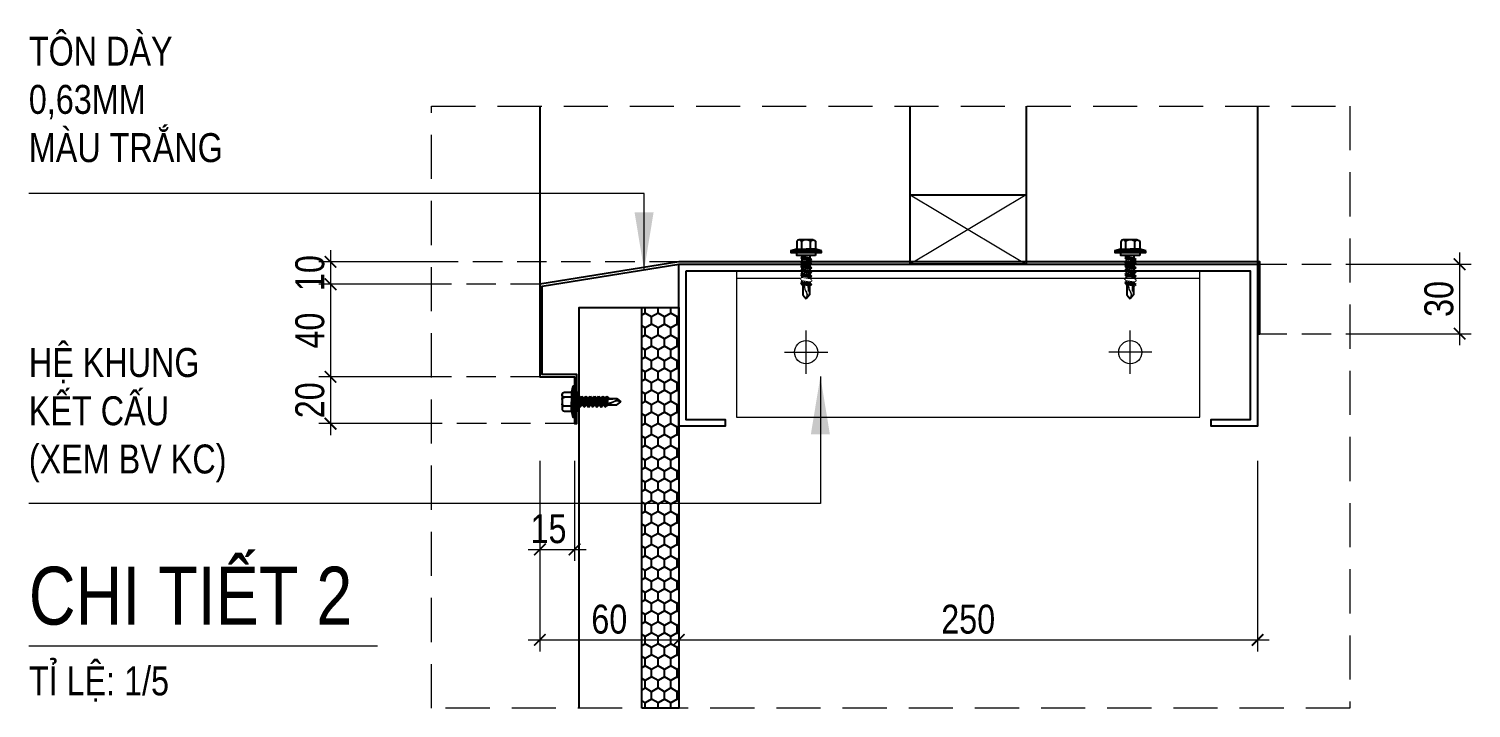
# Model space of a CAD drawing. Header units: millimetres. Extents: x -547695 to 905972, y -1055718 to 167349.
# Drawn here: x -526862 to -523747, y -1048454 to -1046987 of the extents above; entities that cross this region are included whole.
import ezdxf

# ---------------------------------------------------------------- set-up
doc = ezdxf.new("R2010")
doc.units = ezdxf.units.MM
doc.linetypes.add('HIDDEN', pattern=[9.525, 6.35, -3.175])
doc.layers.get('DEFPOINTS').update_dxf_attribs({"color": 1, "lineweight": 25})
for name, color, linetype in [('6b-Sheeting_02', 150, 'Continuous'), ('A-TOLE', 152, 'Continuous'), ('XR_MC C C$0$A-CONC', 2, 'Continuous'), ('XR_MC C C$0$A-PATT', 251, 'Continuous')]:
    doc.layers.add(name, color=color, linetype=linetype)
for name, color, linetype, lineweight in [('A-DIMS', 8, 'Continuous', 9), ('A-FINE', 255, 'Continuous', 25), ('A-HIDD', 45, 'HIDDEN', 9), ('A-LITE', 9, 'Continuous', 9), ('A-SYMBOLS', 10, 'Continuous', 13), ('A-TEXT', 255, 'Continuous', 25)]:
    doc.layers.add(name, color=color, linetype=linetype, lineweight=lineweight)
doc.styles.add('VTK_Arial', font='arial.ttf', dxfattribs={"width": 0.8})
doc.dimstyles.new('A-2.5-DIM25', dxfattribs={"dimscale": 25, "dimtxt": 2.5, "dimasz": 1, "dimexe": 1, "dimexo": 0, "dimgap": 0.5, "dimtad": 1, "dimdec": 0, "dimzin": 12, "dimdsep": 46, "dimtxsty": 'VTK_Arial', "dimblk": 'ARCHTICK', "dimcen": 0, "dimdle": 1, "dimclrd": 256, "dimclre": 256, "dimclrt": 7, "dimadec": 1, "dimazin": 3, "dimtfac": 1, "dimtdec": 0, "dimtmove": 0, "dimatfit": 2, "dimfxl": 20, "dimtolj": 1, "dimtzin": 0, "dimlwd": -1, "dimlwe": -1, "dimarcsym": 0})

# ---------------------------------------------------------------- blocks, each defined once
blk = doc.blocks.new('XR_MC C C$0$12-14x20 HWFS')
for p, q in [((-21.34, 4.07), (-20.74, 6.65)), ((-25.4, -3.01), (-25.4, 3)), ((-21.34, 1.92), (-24.4, 1.92)), ((-18.09, 1.68), (-18.67, 1.68)), ((-18.09, 1.68), (-17.72, 2.35)), ((-17.57, -1.69), (-18.09, 1.68)), ((-16.99, -2.36), (-17.72, 2.35)), ((-17.72, 2.35), (-17.07, 1.68)), ((-16.55, -1.67), (-17.07, 1.68)), ((-16.2, 1.68), (-17.07, 1.68)), ((-16.2, 1.68), (-15.83, 2.35)), ((-15.68, -1.69), (-16.2, 1.68)), ((-15.1, -2.38), (-15.83, 2.35)), ((-15.83, 2.35), (-15.18, 1.68)), ((-14.66, -1.69), (-15.18, 1.68)), ((-14.39, 1.68), (-15.18, 1.68)), ((-14.39, 1.68), (-14.03, 2.35)), ((-13.87, -1.69), (-14.39, 1.68)), ((-13.29, -2.38), (-14.03, 2.35)), ((-14.03, 2.35), (-13.37, 1.68)), ((-12.85, -1.69), (-13.37, 1.68)), ((-12.59, 1.68), (-13.37, 1.68)), ((-12.59, 1.68), (-12.22, 2.35)), ((-12.07, -1.69), (-12.59, 1.68)), ((-11.49, -2.38), (-12.22, 2.35)), ((-12.22, 2.35), (-11.57, 1.68)), ((-10.78, 1.68), (-11.57, 1.68)), ((-11.04, -1.69), (-11.57, 1.68)), ((-10.78, 1.68), (-10.42, 2.35)), ((-10.26, -1.69), (-10.78, 1.68)), ((-9.68, -2.38), (-10.42, 2.35)), ((-10.42, 2.35), (-9.76, 1.68)), ((-8.98, 1.68), (-9.76, 1.68)), ((-9.24, -1.69), (-9.76, 1.68)), ((-7.88, -2.38), (-8.61, 2.35)), ((-7.17, 1.68), (-7.96, 1.68)), ((-7.17, 1.68), (-6.81, 2.35)), ((-6.65, -1.69), (-7.17, 1.68)), ((-6.07, -2.38), (-6.81, 2.35)), ((-6.81, 2.35), (-6.15, 1.68)), ((-5.63, -1.69), (-6.15, 1.68)), ((-5.33, 1.41), (-1.72, 1.41)), ((-1.72, 1.41), (0, 0)), ((-1.72, -1.41), (0, 0)), ((-21.34, -1.93), (-24.4, -1.93)), ((-20.74, -6.66), (-21.34, -4.08)), ((-17.57, -1.69), (-18.67, -1.69)), ((-17.57, -1.69), (-16.99, -2.36)), ((-16.99, -2.36), (-16.55, -1.67)), ((-15.68, -1.69), (-16.56, -1.69)), ((-15.68, -1.69), (-15.1, -2.38)), ((-15.1, -2.38), (-14.66, -1.69)), ((-13.87, -1.69), (-14.66, -1.69)), ((-13.87, -1.69), (-13.29, -2.38)), ((-13.29, -2.38), (-12.85, -1.69)), ((-12.07, -1.69), (-12.85, -1.69)), ((-12.07, -1.69), (-11.49, -2.38)), ((-11.49, -2.38), (-11.04, -1.69)), ((-10.26, -1.69), (-11.04, -1.69)), ((-10.26, -1.69), (-9.68, -2.38)), ((-9.68, -2.38), (-9.24, -1.69)), ((-8.46, -1.69), (-9.24, -1.69)), ((-6.65, -1.69), (-7.43, -1.69)), ((-6.65, -1.69), (-6.07, -2.38)), ((-6.07, -2.38), (-5.63, -1.69)), ((-5.07, -1.43), (-1.72, -1.43))]:
    blk.add_line(p, q)
for points in [[(-20.74, -6.66), (-20.74, 6.65), (-20.01, 6.65), (-20.01, -6.66)], [(-18.67, -4.09), (-18.67, 4.07), (-20.01, 4.07), (-20.01, -4.09)]]:
    blk.add_lwpolyline(points, close=True)
for points in [[(-21.34, 1.92), (-24.4, 1.92, -0.414214), (-25.4, 2.92), (-25.4, 3.07, -0.414214), (-24.4, 4.07), (-21.34, 4.07), (-21.34, 0)], [(-21.34, -1.93), (-24.4, -1.93, 0.414214), (-25.4, -2.93), (-25.4, -3.08, 0.414214), (-24.4, -4.08), (-21.34, -4.08), (-21.34, 0)]]:
    blk.add_lwpolyline(points, format="xyb")
at = {"ltscale": 100}
blk.add_lwpolyline([(-8.61, 2.35), (-8.98, 1.68), (-8.46, -1.69), (-7.88, -2.38), (-7.43, -1.69), (-7.96, 1.68)], close=True, dxfattribs=at)
for centre, radius, start, end in [((-24.4, 0.92), 1, 90, 180), ((-5.3, 2.88), 1.47, 234.69431, 269.00058), ((-24.4, -0.93), 1, 180, 270), ((-5.06, -2.17), 0.739, 89.30214, 139.91588)]:
    blk.add_arc(centre, radius, start, end)
at = {"lineweight": 20}
for points in [[(-6.01, 0.73), (-5.36, 0.75), (-4.22, 0.73), (-3.68, 0.41)], [(-3.73, 0.25), (-4.24, 0.57), (-5.34, 0.59), (-5.98, 0.57)], [(-2.45, -0.38), (-2.86, -0.23), (-3.32, 0), (-3.73, 0.25)], [(-3.68, 0.41), (-3.27, 0.16), (-2.82, -0.08), (-2.41, -0.22)], [(0, 0), (-1.78, -0.72), (-2.09, -0.51), (-2.45, -0.38)], [(-2.41, -0.22), (-2.08, -0.34), (-1.79, -0.48), (0, 0)], [(-1.79, -0.45), (-1.59, -0.43), (0, 0), (0, 0)], [(-3.31, -1.04), (-3.5, -1), (-4.96, -0.93), (-5.75, -0.9)], [(-3.04, -1.42), (-3.04, -1.42), (-3.04, -1.09), (-3.31, -1.04)], [(-2.45, -0.29), (-2.45, -0.29), (-1.98, -0.47), (-1.79, -0.45)]]:
    blk.add_open_spline(points, degree=3, dxfattribs=at)
blk.add_wipeout([(-7.96, 1.68), (-7.43, -1.69), (-7.88, -2.38), (-8.46, -1.69), (-8.98, 1.68), (-8.61, 2.35)])
blk = doc.blocks.new('12-14x20 HWFS')
at = {"layer": 'A-FINE'}
for p, q in [((-21.34, 4.07), (-20.74, 6.65)), ((-25.4, -3.01), (-25.4, 3)), ((-21.34, 1.92), (-24.4, 1.92)), ((-18.09, 1.68), (-18.67, 1.68)), ((-18.09, 1.68), (-17.72, 2.35)), ((-17.57, -1.69), (-18.09, 1.68)), ((-16.99, -2.36), (-17.72, 2.35)), ((-17.72, 2.35), (-17.07, 1.68)), ((-16.55, -1.67), (-17.07, 1.68)), ((-16.2, 1.68), (-17.07, 1.68)), ((-16.2, 1.68), (-15.83, 2.35)), ((-15.68, -1.69), (-16.2, 1.68)), ((-15.1, -2.38), (-15.83, 2.35)), ((-15.83, 2.35), (-15.18, 1.68)), ((-14.66, -1.69), (-15.18, 1.68)), ((-14.39, 1.68), (-15.18, 1.68)), ((-14.39, 1.68), (-14.03, 2.35)), ((-13.87, -1.69), (-14.39, 1.68)), ((-13.29, -2.38), (-14.03, 2.35)), ((-14.03, 2.35), (-13.37, 1.68)), ((-12.85, -1.69), (-13.37, 1.68)), ((-12.59, 1.68), (-13.37, 1.68)), ((-12.59, 1.68), (-12.22, 2.35)), ((-12.07, -1.69), (-12.59, 1.68)), ((-11.49, -2.38), (-12.22, 2.35)), ((-12.22, 2.35), (-11.57, 1.68)), ((-10.78, 1.68), (-11.57, 1.68)), ((-11.04, -1.69), (-11.57, 1.68)), ((-10.78, 1.68), (-10.42, 2.35)), ((-10.26, -1.69), (-10.78, 1.68)), ((-9.68, -2.38), (-10.42, 2.35)), ((-10.42, 2.35), (-9.76, 1.68)), ((-8.98, 1.68), (-9.76, 1.68)), ((-9.24, -1.69), (-9.76, 1.68)), ((-8.98, 1.68), (-8.61, 2.35)), ((-8.46, -1.69), (-8.98, 1.68)), ((-7.88, -2.38), (-8.61, 2.35)), ((-8.61, 2.35), (-7.96, 1.68)), ((-7.17, 1.68), (-7.96, 1.68)), ((-7.43, -1.69), (-7.96, 1.68)), ((-7.17, 1.68), (-6.81, 2.35)), ((-6.65, -1.69), (-7.17, 1.68)), ((-6.07, -2.38), (-6.81, 2.35)), ((-6.81, 2.35), (-6.15, 1.68)), ((-5.63, -1.69), (-6.15, 1.68)), ((-5.33, 1.41), (-1.72, 1.41)), ((-1.72, 1.41), (0, 0)), ((-1.72, -1.41), (0, 0)), ((-21.34, -1.93), (-24.4, -1.93)), ((-20.74, -6.66), (-21.34, -4.08)), ((-17.57, -1.69), (-18.67, -1.69)), ((-17.57, -1.69), (-16.99, -2.36)), ((-16.99, -2.36), (-16.55, -1.67)), ((-15.68, -1.69), (-16.56, -1.69)), ((-15.68, -1.69), (-15.1, -2.38)), ((-15.1, -2.38), (-14.66, -1.69)), ((-13.87, -1.69), (-14.66, -1.69)), ((-13.87, -1.69), (-13.29, -2.38)), ((-13.29, -2.38), (-12.85, -1.69)), ((-12.07, -1.69), (-12.85, -1.69)), ((-12.07, -1.69), (-11.49, -2.38)), ((-11.49, -2.38), (-11.04, -1.69)), ((-10.26, -1.69), (-11.04, -1.69)), ((-10.26, -1.69), (-9.68, -2.38)), ((-9.68, -2.38), (-9.24, -1.69)), ((-8.46, -1.69), (-9.24, -1.69)), ((-8.46, -1.69), (-7.88, -2.38)), ((-7.88, -2.38), (-7.43, -1.69)), ((-6.65, -1.69), (-7.43, -1.69)), ((-6.65, -1.69), (-6.07, -2.38)), ((-6.07, -2.38), (-5.63, -1.69)), ((-5.07, -1.43), (-1.72, -1.43))]:
    blk.add_line(p, q, dxfattribs=at)
for points in [[(-20.74, -6.66), (-20.74, 6.65), (-20.01, 6.65), (-20.01, -6.66)], [(-18.67, -4.09), (-18.67, 4.07), (-20.01, 4.07), (-20.01, -4.09)]]:
    blk.add_lwpolyline(points, close=True, dxfattribs=at)
for points in [[(-21.34, 1.92), (-24.4, 1.92, -0.414214), (-25.4, 2.92), (-25.4, 3.07, -0.414214), (-24.4, 4.07), (-21.34, 4.07), (-21.34, 0)], [(-21.34, -1.93), (-24.4, -1.93, 0.414214), (-25.4, -2.93), (-25.4, -3.08, 0.414214), (-24.4, -4.08), (-21.34, -4.08), (-21.34, 0)]]:
    blk.add_lwpolyline(points, format="xyb", dxfattribs=at)
for centre, radius, start, end in [((-24.4, 0.92), 1, 90, 180), ((-5.3, 2.88), 1.47, 234.69431, 269.00058), ((-24.4, -0.93), 1, 180, 270), ((-5.06, -2.17), 0.739, 89.30214, 139.91588)]:
    blk.add_arc(centre, radius, start, end, dxfattribs=at)
at = {"layer": 'A-FINE', "lineweight": 20}
for points in [[(-6.01, 0.73), (-5.36, 0.75), (-4.22, 0.73), (-3.68, 0.41)], [(-3.73, 0.25), (-4.24, 0.57), (-5.34, 0.59), (-5.98, 0.57)], [(-2.45, -0.38), (-2.86, -0.23), (-3.32, 0), (-3.73, 0.25)], [(-3.68, 0.41), (-3.27, 0.16), (-2.82, -0.08), (-2.41, -0.22)], [(0, 0), (-1.78, -0.72), (-2.09, -0.51), (-2.45, -0.38)], [(-2.41, -0.22), (-2.08, -0.34), (-1.79, -0.48), (0, 0)], [(-1.79, -0.45), (-1.59, -0.43), (0, 0), (0, 0)], [(-3.31, -1.04), (-3.5, -1), (-4.96, -0.93), (-5.75, -0.9)], [(-3.04, -1.42), (-3.04, -1.42), (-3.04, -1.09), (-3.31, -1.04)], [(-2.45, -0.29), (-2.45, -0.29), (-1.98, -0.47), (-1.79, -0.45)]]:
    blk.add_open_spline(points, degree=3, dxfattribs=at)
blk = doc.blocks.new('_ARCHTICK')
at = {"color": 0, "linetype": 'ByBlock', "const_width": 0.15}
blk.add_lwpolyline([(-0.5, -0.5), (0.5, 0.5)], dxfattribs=at)
blk = doc.blocks.new('*D793')
at = {"layer": 'A-DIMS', "transparency": 16777216}
for p, q in [((-526210.1, -1047513.9), (-526210.1, -1047763.9)), ((-525992.2, -1047538.9), (-526235.1, -1047538.9)), ((-525992.2, -1047738.9), (-526235.1, -1047738.9))]:
    blk.add_line(p, q, dxfattribs=at)
at = {"layer": 'DEFPOINTS', "color": 0, "transparency": 16777216}
for p in [(-525992.2, -1047538.9), (-526210.1, -1047738.9), (-525992.2, -1047738.9)]:
    blk.add_point(p, dxfattribs=at)
at = {"layer": 'A-DIMS', "transparency": 16777216, "xscale": 25, "yscale": 25, "zscale": 25}
for p, rotation in [((-526210.1, -1047538.9), 90), ((-526210.1, -1047738.9), 270)]:
    blk.add_blockref('_ARCHTICK', p, dxfattribs=dict(at, rotation=rotation))
at = {"layer": 'A-DIMS', "color": 7, "transparency": 16777216, "insert": (-526254.5, -1047638.9), "char_height": 62.5, "attachment_point": 5, "rotation": 90, "style": 'VTK_Arial'}
blk.add_mtext('\\A1;40', dxfattribs=at)
blk = doc.blocks.new('*D794')
at = {"layer": 'A-DIMS', "transparency": 16777216}
for p, q in [((-526210.1, -1047713.9), (-526210.1, -1047864.9)), ((-525992.2, -1047738.9), (-526235.1, -1047738.9)), ((-525992.2, -1047839.9), (-526235.1, -1047839.9))]:
    blk.add_line(p, q, dxfattribs=at)
at = {"layer": 'DEFPOINTS', "color": 0, "transparency": 16777216}
for p in [(-525992.2, -1047738.9), (-526210.1, -1047839.9), (-525992.2, -1047839.9)]:
    blk.add_point(p, dxfattribs=at)
at = {"layer": 'A-DIMS', "transparency": 16777216, "xscale": 25, "yscale": 25, "zscale": 25}
for p, rotation in [((-526210.1, -1047738.9), 90), ((-526210.1, -1047839.9), 270)]:
    blk.add_blockref('_ARCHTICK', p, dxfattribs=dict(at, rotation=rotation))
at = {"layer": 'A-DIMS', "color": 7, "transparency": 16777216, "insert": (-526254.5, -1047789.4), "char_height": 62.5, "attachment_point": 5, "rotation": 90, "style": 'VTK_Arial'}
blk.add_mtext('\\A1;20', dxfattribs=at)
blk = doc.blocks.new('*D797')
at = {"layer": 'A-DIMS', "transparency": 16777216}
for p, q in [((-525758, -1047920.2), (-525758, -1048136.5)), ((-525683, -1047920.2), (-525683, -1048136.5)), ((-525783, -1048111.5), (-525658, -1048111.5))]:
    blk.add_line(p, q, dxfattribs=at)
at = {"layer": 'DEFPOINTS', "color": 0, "transparency": 16777216}
for p in [(-525758, -1047920.2), (-525683, -1047920.2), (-525683, -1048111.5)]:
    blk.add_point(p, dxfattribs=at)
at = {"layer": 'A-DIMS', "transparency": 16777216, "xscale": 25, "yscale": 25, "zscale": 25, "rotation": 180}
blk.add_blockref('_ARCHTICK', (-525758, -1048111.5), dxfattribs=at)
at = {"layer": 'A-DIMS', "transparency": 16777216, "xscale": 25, "yscale": 25, "zscale": 25}
blk.add_blockref('_ARCHTICK', (-525683, -1048111.5), dxfattribs=at)
at = {"layer": 'A-DIMS', "color": 7, "transparency": 16777216, "insert": (-525739.3, -1048067.1), "char_height": 62.5, "attachment_point": 5, "style": 'VTK_Arial'}
blk.add_mtext('\\A1;15', dxfattribs=at)
blk = doc.blocks.new('*D798')
at = {"layer": 'A-DIMS', "transparency": 16777216}
for p, q in [((-525758, -1047920.2), (-525758, -1048331.9)), ((-525458, -1047920.2), (-525458, -1048331.9)), ((-525783, -1048306.9), (-525433, -1048306.9))]:
    blk.add_line(p, q, dxfattribs=at)
at = {"layer": 'DEFPOINTS', "color": 0, "transparency": 16777216}
for p in [(-525758, -1047920.2), (-525458, -1047920.2), (-525458, -1048306.9)]:
    blk.add_point(p, dxfattribs=at)
at = {"layer": 'A-DIMS', "transparency": 16777216, "xscale": 25, "yscale": 25, "zscale": 25, "rotation": 180}
blk.add_blockref('_ARCHTICK', (-525758, -1048306.9), dxfattribs=at)
at = {"layer": 'A-DIMS', "transparency": 16777216, "xscale": 25, "yscale": 25, "zscale": 25}
blk.add_blockref('_ARCHTICK', (-525458, -1048306.9), dxfattribs=at)
at = {"layer": 'A-DIMS', "color": 7, "transparency": 16777216, "insert": (-525608, -1048262.5), "char_height": 62.5, "attachment_point": 5, "style": 'VTK_Arial'}
blk.add_mtext('\\A1;60', dxfattribs=at)
blk = doc.blocks.new('*D799')
at = {"layer": 'A-DIMS', "transparency": 16777216}
for p, q in [((-525458, -1047920.2), (-525458, -1048331.9)), ((-524208, -1047920.2), (-524208, -1048331.9)), ((-525483, -1048306.9), (-524183, -1048306.9))]:
    blk.add_line(p, q, dxfattribs=at)
at = {"layer": 'DEFPOINTS', "color": 0, "transparency": 16777216}
for p in [(-525458, -1047920.2), (-524208, -1047920.2), (-524208, -1048306.9)]:
    blk.add_point(p, dxfattribs=at)
at = {"layer": 'A-DIMS', "transparency": 16777216, "xscale": 25, "yscale": 25, "zscale": 25, "rotation": 180}
blk.add_blockref('_ARCHTICK', (-525458, -1048306.9), dxfattribs=at)
at = {"layer": 'A-DIMS', "transparency": 16777216, "xscale": 25, "yscale": 25, "zscale": 25}
blk.add_blockref('_ARCHTICK', (-524208, -1048306.9), dxfattribs=at)
at = {"layer": 'A-DIMS', "color": 7, "transparency": 16777216, "insert": (-524833, -1048262.5), "char_height": 62.5, "attachment_point": 5, "style": 'VTK_Arial'}
blk.add_mtext('\\A1;250', dxfattribs=at)
blk = doc.blocks.new('*D801')
at = {"layer": 'A-DIMS', "transparency": 16777216}
for p, q in [((-524008.8, -1047495.6), (-523746.8, -1047495.6)), ((-523771.8, -1047470.6), (-523771.8, -1047670.6)), ((-524008.8, -1047645.6), (-523746.8, -1047645.6))]:
    blk.add_line(p, q, dxfattribs=at)
at = {"layer": 'DEFPOINTS', "color": 0, "transparency": 16777216}
for p in [(-524008.8, -1047495.6), (-524008.8, -1047645.6), (-523771.8, -1047645.6)]:
    blk.add_point(p, dxfattribs=at)
at = {"layer": 'A-DIMS', "transparency": 16777216, "xscale": 25, "yscale": 25, "zscale": 25}
for p, rotation in [((-523771.8, -1047495.6), 90), ((-523771.8, -1047645.6), 270)]:
    blk.add_blockref('_ARCHTICK', p, dxfattribs=dict(at, rotation=rotation))
at = {"layer": 'A-DIMS', "color": 7, "transparency": 16777216, "insert": (-523816.2, -1047570.6), "char_height": 62.5, "attachment_point": 5, "rotation": 90, "style": 'VTK_Arial'}
blk.add_mtext('\\A1;30', dxfattribs=at)
blk = doc.blocks.new('*U772')
blk.add_line((30.12, 0), (0, 0))
at = {"color": 7, "style": 'VTK_Arial', "width": 0.8}
blk.add_attdef('SECTION', (0, 1.86), '', height=5, dxfattribs=at)
at = {"color": 7, "linetype": 'Continuous', "style": 'VTK_Arial', "width": 0.8, "flags": 8}
blk.add_attdef('SCALE-I', (0, -4.25), '', height=2.5, dxfattribs=at)
blk = doc.blocks.new('*D812')
at = {"layer": 'A-DIMS', "transparency": 16777216}
for p, q in [((-526210.1, -1047465.6), (-526210.1, -1047563.9)), ((-525992.2, -1047490.6), (-526235.1, -1047490.6)), ((-525992.2, -1047538.9), (-526235.1, -1047538.9))]:
    blk.add_line(p, q, dxfattribs=at)
at = {"layer": 'DEFPOINTS', "color": 0, "transparency": 16777216}
for p in [(-525992.2, -1047490.6), (-526210.1, -1047538.9), (-525992.2, -1047538.9)]:
    blk.add_point(p, dxfattribs=at)
at = {"layer": 'A-DIMS', "transparency": 16777216, "xscale": 25, "yscale": 25, "zscale": 25}
for p, rotation in [((-526210.1, -1047490.6), 90), ((-526210.1, -1047538.9), 270)]:
    blk.add_blockref('_ARCHTICK', p, dxfattribs=dict(at, rotation=rotation))
at = {"layer": 'A-DIMS', "color": 7, "transparency": 16777216, "insert": (-526254.5, -1047514.8), "char_height": 62.5, "attachment_point": 5, "rotation": 90, "style": 'VTK_Arial'}
blk.add_mtext('\\A1;10', dxfattribs=at)

msp = doc.modelspace()

# ---------------------------------------------------------------- hatches: boundary and pattern name
h = msp.add_hatch()
h.set_pattern_fill('HONEY', color=251, scale=5, angle=90)
h.set_pattern_definition([(90, (-321617.746, -2055393.757), (-13.74815322, 23.8125), [15.875, -31.75]), (210, (-321617.746, -2055393.757), (-13.74815332, -23.81249995), [15.875, -31.75]), (150, (-321617.746, -2055393.757), (-27.49630654, 5e-08), [-31.75, 15.875])])
h.paths.add_polyline_path([(-525538, -1048454.3), (-525538, -1047588.9), (-525458, -1047588.9), (-525458, -1048454.3)])

# ---------------------------------------------------------------- linework, layer by layer
at = {"layer": '6b-Sheeting_02'}
msp.add_lwpolyline([(-525673, -1048454.3), (-525673, -1047588.9), (-525458, -1047588.9), (-525458, -1048454.3)], dxfattribs=at)
at = {"layer": 'A-FINE'}
for p, q in [((-525758, -1047154.3), (-525758, -1047538.9)), ((-524208, -1047154.3), (-524208, -1047495.6))]:
    msp.add_line(p, q, dxfattribs=at)
msp.add_lwpolyline([(-524708, -1047154.3), (-524708, -1047495.6), (-524958, -1047495.6), (-524958, -1047154.3)], dxfattribs=at)
for points in [[(-524958, -1047345.6), (-524708, -1047345.6), (-524708, -1047495.6), (-524958, -1047495.6)], [(-525538, -1048454.3), (-525538, -1047588.9), (-525458, -1047588.9), (-525458, -1048454.3)]]:
    msp.add_lwpolyline(points, close=True, dxfattribs=at)
at = {"layer": 'A-HIDD', "ltscale": 10}
for p, q in [((-525458, -1047490.6), (-525992.2, -1047490.6)), ((-524208, -1047495.6), (-524008.8, -1047495.6)), ((-525758, -1047538.9), (-525992.2, -1047538.9)), ((-524208, -1047645.6), (-524008.8, -1047645.6)), ((-525758, -1047738.9), (-525992.2, -1047738.9)), ((-525683, -1047839.9), (-525992.2, -1047839.9))]:
    msp.add_line(p, q, dxfattribs=at)
at = {"layer": 'A-LITE'}
for p, q in [((-524958, -1047345.6), (-524708, -1047495.6)), ((-524708, -1047345.6), (-524958, -1047495.6)), ((-525183, -1047732.2), (-525183, -1047639)), ((-524483, -1047732.2), (-524483, -1047639)), ((-525229.6, -1047685.6), (-525136.4, -1047685.6)), ((-524436.4, -1047685.6), (-524529.6, -1047685.6))]:
    msp.add_line(p, q, dxfattribs=at)
for centre in [(-525183, -1047685.6), (-524483, -1047685.6)]:
    msp.add_circle(centre, 25, dxfattribs=at)
at = {"layer": 'XR_MC C C$0$A-CONC'}
msp.add_lwpolyline([(-525443, -1047510.6), (-525443, -1047830.6), (-525358, -1047830.6), (-525358, -1047845.6), (-525458, -1047845.6), (-525458, -1047495.6), (-524208, -1047495.6), (-524208, -1047845.6), (-524308, -1047845.6), (-524308, -1047830.6), (-524223, -1047830.6), (-524223, -1047510.6)], close=True, dxfattribs=at)

# ---------------------------------------------------------------- block references
at = {"layer": 'A-SYMBOLS', "xscale": 25, "yscale": 25, "zscale": 25}
msp.add_blockref('*U772', (-526861.6, -1048320.4), dxfattribs=at).add_auto_attribs({'SECTION': 'CHI TIẾT 2', 'SCALE-I': 'TỈ LỆ: 1/5'})
at = {"layer": 'XR_MC C C$0$A-PATT', "xscale": -4.999988684640183, "yscale": 4.999988684640183, "zscale": 4.999988684640183, "rotation": 180}
msp.add_blockref('12-14x20 HWFS', (-525582.9, -1047792.5), dxfattribs=at)

# ---------------------------------------------------------------- texts
at = {"layer": 'A-TEXT', "color": 0, "char_height": 62.5, "attachment_point": 1, "style": 'VTK_Arial'}
for s, insert, width in [('TÔN DÀY 0,63MM\\PMÀU TRẮNG', (-526861.6, -1047004.2), 430.881), ('HỆ KHUNG KẾT CẤU\\P(XEM BV KC)', (-526861.6, -1047676.6), 439.679)]:
    msp.add_mtext(s, dxfattribs=dict(at, insert=insert, width=width))

# ---------------------------------------------------------------- dimensions: what is measured, and where the dimension line sits
at = {"layer": 'A-DIMS'}
dim = msp.add_linear_dim(base=(-526210.1, -1047538.9), p1=(-525992.2, -1047490.6), p2=(-525992.2, -1047538.9), angle=90, dimstyle='A-2.5-DIM25', override={"dimlfac": 0.2, "dimpost": '\\X'}, dxfattribs=at)
dim.commit()
dim.dimension.update_dxf_attribs({"geometry": '*D812', "text_midpoint": (-526210.1, -1047514.8), "dimtype": 160})
for base, p1, p2, override, picture, middle in [((-523771.8, -1047645.6), (-524008.8, -1047495.6), (-524008.8, -1047645.6), {"dimlfac": 0.2, "dimpost": '\\X'}, '*D801', (-523816.2, -1047570.6)), ((-526210.1, -1047738.9), (-525992.2, -1047538.9), (-525992.2, -1047738.9), {"dimlfac": 0.2, "dimpost": '\\X'}, '*D793', (-526254.5, -1047638.9)), ((-526210.1, -1047839.9), (-525992.2, -1047738.9), (-525992.2, -1047839.9), {"dimlfac": 0.2, "dimpost": '\\X', "dimtmove": 1}, '*D794', (-526254.5, -1047789.4))]:
    dim = msp.add_linear_dim(base=base, p1=p1, p2=p2, angle=90, dimstyle='A-2.5-DIM25', override=override, dxfattribs=at)
    dim.commit()
    dim.dimension.update_dxf_attribs({"geometry": picture, "text_midpoint": middle})
dim = msp.add_linear_dim(base=(-525683, -1048111.5), p1=(-525758, -1047920.2), p2=(-525683, -1047920.2), dimstyle='A-2.5-DIM25', override={"dimlfac": 0.2, "dimpost": '\\X'}, dxfattribs=at)
dim.commit()
dim.dimension.update_dxf_attribs({"geometry": '*D797', "text_midpoint": (-525739.3, -1048111.5), "dimtype": 160})
for base, p1, p2, picture, middle in [((-525458, -1048306.9), (-525758, -1047920.2), (-525458, -1047920.2), '*D798', (-525608, -1048262.5)), ((-524208, -1048306.9), (-525458, -1047920.2), (-524208, -1047920.2), '*D799', (-524833, -1048262.5))]:
    dim = msp.add_linear_dim(base=base, p1=p1, p2=p2, dimstyle='A-2.5-DIM25', override={"dimlfac": 0.2, "dimpost": '\\X'}, dxfattribs=at)
    dim.commit()
    dim.dimension.update_dxf_attribs({"geometry": picture, "text_midpoint": middle})

# ---------------------------------------------------------------- leaders
at = {"layer": 'A-SYMBOLS'}
for points in [[(-525532.9, -1047508.6), (-525532.9, -1047342.8), (-526861.6, -1047342.8)], [(-525152.2, -1047738), (-525152.2, -1048012), (-526861.6, -1048012)]]:
    msp.add_leader(points, dimstyle='A-2.5-DIM25', override={"dimasz": 5}, dxfattribs=at)

# ---------------------------------------------------------------- next in the draw order: block references
at = {"layer": 'XR_MC C C$0$A-PATT', "xscale": -5, "yscale": 5, "zscale": 5, "rotation": 89.99999999999986}
msp.add_blockref('XR_MC C C$0$12-14x20 HWFS', (-524483, -1047570.1), dxfattribs=at)

# ---------------------------------------------------------------- next in the draw order: linework, layer by layer
at = {"layer": 'A-LITE'}
msp.add_line((-525333, -1047525.6), (-524333, -1047525.6), dxfattribs=at)
msp.add_lwpolyline([(-525333, -1047825.6), (-524333, -1047825.6), (-524333, -1047510.6), (-525333, -1047510.6)], close=True, dxfattribs=at)
at = {"layer": 'A-TOLE', "color": 1, "ltscale": 0.1}
msp.add_lwpolyline([(-524203, -1047645.6), (-524203, -1047490.6), (-525458, -1047490.6), (-525758, -1047538.9), (-525758, -1047738.9), (-525683, -1047738.9), (-525683, -1047839.9), (-525678, -1047839.9), (-525678, -1047733.9), (-525753, -1047733.9), (-525753, -1047543.2), (-525457.6, -1047495.6), (-524208, -1047495.6), (-524208, -1047645.6)], close=True, dxfattribs=at)

# ---------------------------------------------------------------- next in the draw order: block references
at = {"layer": 'XR_MC C C$0$A-PATT', "xscale": -5, "yscale": 5, "zscale": 5, "rotation": 89.99999999999986}
msp.add_blockref('XR_MC C C$0$12-14x20 HWFS', (-525183, -1047570.1), dxfattribs=at)

# ---------------------------------------------------------------- next in the draw order: linework, layer by layer
at = {"layer": 'A-HIDD', "ltscale": 15}
msp.add_lwpolyline([(-525992.2, -1047154.3), (-524008.8, -1047154.3), (-524008.8, -1048454.3), (-525992.2, -1048454.3)], close=True, dxfattribs=at)

doc.saveas('drawing.dxf')
